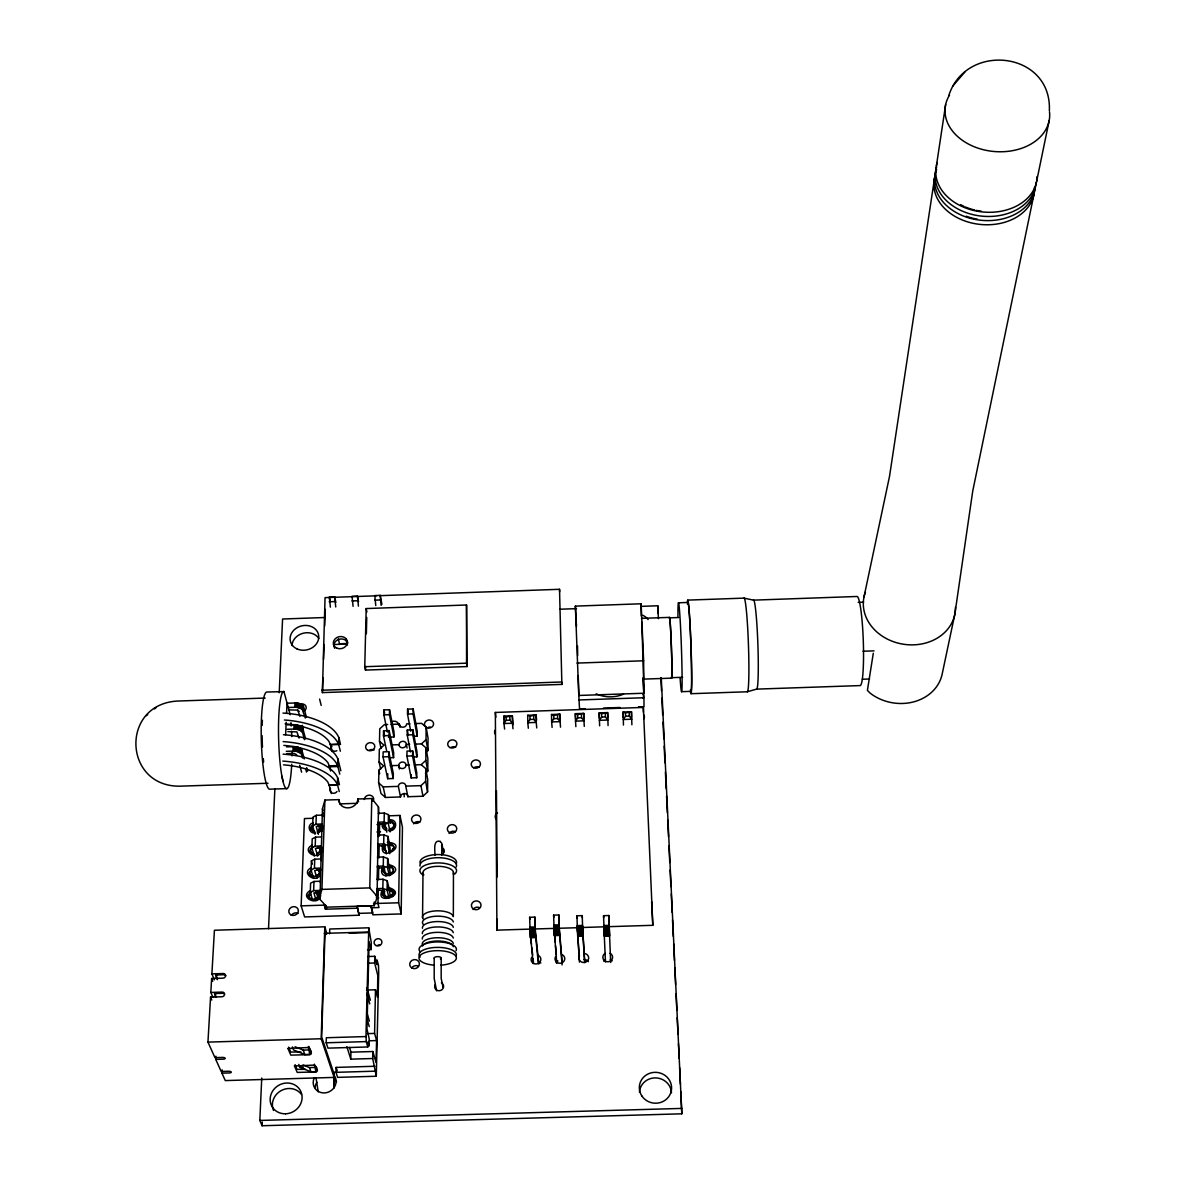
<?xml version="1.0" encoding="UTF-8"?>
<svg xmlns="http://www.w3.org/2000/svg" width="1185" height="1185" viewBox="0 0 1185 1185"><rect width="100%" height="100%" fill="white"/><g stroke="black" fill="none" stroke-linecap="round" stroke-linejoin="round"><path stroke-width="1.5" d="M453.455 872.323L453.337 916.642A15.435 6.266 0.1 0 0 434.732 910.954A15.435 6.266 0.1 0 0 423.415 919.204M657.779 613.193L657.793 605.772L641.159 606.365M441.19 957.91L441.175 978.262L442.983 987.238M441.753 855.155L441.842 844.89L441.546 846.031M434.199 958.132L434.199 978.543L436.598 990.823M434.925 855.363C435.265 852.148 432.525 838.921 440.257 841.454M387.717 724.509L384.399 724.627L379.763 728.805L379.496 741.262L383.999 745.172L379.333 749.394L379.067 761.97L383.584 765.925L378.904 770.176L378.637 782.885L380.977 793.491L385.481 797.461L400.53 796.957A3.688 3.274 -12.4 0 1 404.263 793.55A3.688 3.274 -12.4 0 1 407.877 796.72L422.941 796.231L427.578 791.95L425.637 781.33L425.756 768.621L421.179 764.666L414.469 764.888M425.459 773.272L427.755 771.154L425.83 760.414L425.948 747.824L421.401 743.913L414.72 744.136M425.652 752.653L427.948 750.564L426.022 739.692L426.141 727.234L421.623 723.368L414.972 723.591M427.578 791.95L427.681 779.315L425.756 768.621M427.755 771.154L427.874 758.652L425.948 747.824M427.948 750.564L428.052 738.181L426.141 727.234M422.556 917.605L422.986 873.286M1049.347 110.812C1052.176 51.459 966.249 41.49 948.829 95.452M411.151 777.923L406.929 756.104L406.988 751.083L412.632 750.905L416.764 772.798L416.705 777.745L411.151 777.923L411.195 774.635M416.705 777.745L412.573 755.911L412.632 750.905M413.269 756.978L416.942 756.859L412.839 734.774L412.898 729.812L407.284 730.004L407.225 734.967L410.454 751.957M413.521 736.315L417.179 736.181L413.091 713.859L413.165 708.941L407.581 709.134L407.507 714.051L410.721 731.219M416.942 756.859L417.001 751.957L412.898 729.812M417.179 736.181L417.238 731.338L413.165 708.941M404.203 796.838L404.263 793.55M334.037 1073.921L334.066 1072.425M313.166 818.272L304.471 818.554L301.153 905.858L304.619 916.938L359.04 915.235L357.233 906.332L371.098 905.903L372.816 914.805L401.167 913.931L398.649 902.792L399.997 815.443L388.947 815.798M401.167 913.931L402.441 827.189L399.997 815.443M529.947 929.114L496.945 930.136L497.122 919.19M389.495 890.453L390.25 896.926M390.22 849.364L388.043 836.447L383.866 834.907L377.882 835.099L378.222 836.58L378.578 823.575M393.227 778.515L393.316 773.568L388.769 751.69L383.14 751.883L383.051 756.889L387.688 778.708L393.227 778.515L388.68 756.711L388.769 751.69M389.909 757.763L393.583 757.645L393.672 752.742L389.169 730.612L383.555 730.804L383.466 735.767L386.651 751.038M388.443 737.144L393.938 736.966L394.027 732.108L389.539 709.741L383.97 709.933L383.866 714.851L387.391 732.004M388.961 897.978L387.08 889.935L382.844 888.454L383.022 879.255L376.963 879.448M389.347 875.73L387.48 867.568L383.273 866.057L383.436 856.962L377.423 857.155M389.746 853.718L387.88 845.438L383.688 843.913L383.866 834.907M390.132 831.914L388.28 823.545L384.118 821.99L384.281 813.073L378.326 813.265M387.688 778.708L387.776 773.761M393.583 757.645L389.065 735.574L389.169 730.612M393.938 736.966L389.45 714.659L389.539 709.741M387.08 889.935L387.243 880.751L383.022 879.255M387.48 867.568L387.643 858.488L383.436 856.962M387.88 845.438L388.043 836.447M388.28 823.545L388.443 814.643L384.281 813.073M381.126 605.357L380.192 595.359L374.815 595.551L375.764 605.55M378.77 814.332L378.459 806.896L371.779 798.542L357.87 798.986A9.598 8.488 -15 0 1 348.109 807.889A9.598 8.488 -15 0 1 338.821 799.623L324.912 800.068L322.453 808.718L319.98 899.385L327.09 907.147L374.208 905.666L374.282 901.978M374.934 1066.263L336.11 1067.404L335.962 1072.321L337.636 1077.372L376.297 1076.247L372.697 1058.516L372.831 1051.525L350.953 1052.161L349.501 1047.451M366.535 990.038L375.482 989.771L377.452 997.148L377.793 975.507L374.667 962.99L374.801 956.295L367.661 956.517M374.208 905.666L377.067 897.578L378.459 806.896M377.067 897.578L377.215 890.187M377.452 879.077L377.704 866.131M377.897 856.874L378.133 845.779M372.831 1051.525L375.986 1062.352L376.593 1040.563L374.593 1033.424L375.482 989.771M378.282 888.883L377.985 903.444L378.978 907.532L371.053 907.769M378.459 879.788L378.726 867.05M378.904 857.955L379.156 845.216M379.348 836.121L379.6 823.382M376.297 1076.247L378.696 972.811L378.489 965.464L377.082 959.969L376.978 964.664L374.801 956.295M366.343 1036.549L326.334 1037.734L326.186 1042.785L327.949 1048.132L367.794 1046.962L366.239 1041.6L366.032 1033.335L368.654 932.595L349.116 933.202M368.654 932.595L368.757 927.796L329.741 929.01L329.578 933.81M376.637 895.801L369.794 887.891L371.779 798.542M367.794 1046.962L367.898 1041.941L369.083 1046.014L369.231 1038.949L366.965 1028.965L369.083 941.749L371.157 949.57L367.543 949.689M371.157 949.57L371.305 942.816L368.757 927.796M364.758 666.711L366.195 608.557L466.534 605.002L467.008 666.562L365.484 670.073L364.758 666.711L466.549 663.185L467.008 666.562M359.04 915.235L357.233 906.332M365.484 670.073L365.572 666.444M366.358 633.782L366.757 617.459M372.697 1058.516L350.775 1059.153L350.953 1052.161M358.433 606.157L357.426 596.173L352.063 596.351L353.071 606.35M222.128 1069.818L221.936 1073.166L225.283 1080.587L334.126 1077.417L334.229 1073.951L334.244 1087.934M261.737 1078.039L259.826 1120.447L262.107 1125.75L681.834 1113.811L661.274 677.835M283.822 745.395A52.703 24.055 2.1 0 1 327.889 762.681L329.415 766.103L337.606 765.836L337.858 758.755L340.85 770.783M283.496 764.858A52.91 23.789 2.1 0 1 327.727 781.937L329.267 785.329L337.488 785.048L337.651 777.923A60.702 27.433 2.1 0 0 283.111 754.164M285.126 723.842A52.407 24.322 2.2 0 1 328.912 741.321L330.437 744.787L338.584 744.521L338.806 737.366L340.539 744.521M339.251 791.565L337.532 784.781L337.755 777.923L339.458 784.722M335.74 606.972L334.688 596.973L329.326 597.166L330.393 607.164M334.126 1077.417L321.179 1038.756L324.808 926.803L214.426 930.24L211.893 973.877L214.367 979.802M357.174 908.214L325.431 909.206L325.564 905.059L326.586 908.569M316.884 892.749L317.802 899.208M319.046 829.974L319.15 827.071M298.753 1064.411L299.805 1067.27L310.988 1071.877L315.847 1071.729L314.455 1064.16M319.98 899.385L319.698 890.439L313.64 890.631L310.277 892.364L312.692 900.378M321.283 860.547L321.713 847.601M322.276 830.952L322.468 825.397M322.779 816.154L322.898 812.451M315.847 1071.729L316.01 1066.796M319.446 897.608L321.935 889.402L324.912 800.068M310.277 892.364L310.603 883.18L313.966 881.447L320.009 881.255L320.424 882.692M313.477 878.144L311.077 870.012L311.403 860.917L314.751 859.169L320.75 858.977L321.165 860.428M314.262 856.133L311.877 847.882L312.203 838.891L315.521 837.114L321.505 836.921M315.032 834.344L312.662 825.989L312.988 817.102L316.291 815.295L322.246 815.102L322.646 816.598M292.339 1046.918L293.421 1049.88L304.797 1054.546L309.744 1054.398L308.307 1046.622M313.64 890.631L313.966 881.447M311.077 870.012L314.425 868.264L314.751 859.169M311.877 847.882L315.21 846.12L315.521 837.114M312.662 825.989L315.98 824.197L316.291 815.295M380.429 595.655L559.527 589.3L561.883 684.397L322.394 692.603L325.046 597.625L376.741 595.788M309.744 1054.398L309.863 1051.065M322.394 692.603L322.912 677.79M323.549 659.304L324.068 644.492M324.705 626.006L325.297 609.357M300.368 752.816L300.531 748.402L297.272 747.054L297.094 751.468L301.316 753.734L302.664 758.119M301.227 730.819L301.405 726.435L299.968 725.664L299.79 730.034L302.456 732.226L304.471 739.692M305.315 718.021L302.101 709.045L302.264 704.719L297.005 702.986L286.696 703.209M300.901 753.26L300.531 748.402M301.775 731.264L301.405 726.435M302.634 709.489L302.264 704.719M301.316 753.734L301.079 748.846M302.19 731.737L301.953 726.894M303.049 709.978L302.812 705.164M301.597 754.223L301.494 749.32M302.456 732.226L302.368 727.368M303.316 710.482L303.212 705.653M286.281 751.305L293.969 751.068L294.147 746.654L295.213 746.713L295.035 751.142L297.094 751.468M287.229 729.279L294.872 729.042L295.05 724.672L298.161 725.072M288.162 707.475L295.761 707.252L295.939 702.927M299.79 730.034L295.939 729.116L296.117 724.731M302.101 709.045L296.828 707.326L297.005 702.986M296.087 751.275L296.265 746.846M296.976 729.249L297.154 724.879M297.865 707.46L298.042 703.135M297.983 729.456L298.102 726.538M298.872 707.667L299.05 703.327M298.042 751.734L298.22 747.305M298.931 729.708L299.109 725.338M299.805 707.934L299.983 703.594M298.916 752.045L299.094 747.631M300.664 708.245L300.842 703.92M299.701 752.416L299.864 747.987M300.575 730.404L300.738 726.035M301.434 708.63L301.612 704.29M292.976 751.083L293.154 746.654L294.147 746.654M293.88 729.042L294.073 724.672L295.05 724.672M294.784 707.252L294.976 702.927M285.644 734.685L286.177 722.243M286.563 713.355L287.022 702.705M268.521 928.714L274.876 788.617M279.23 692.751L282.578 619.014L325.09 617.504M262.107 1125.75L262.27 1122.062M221.936 1073.166L229.209 1072.958A2.459 0.844 1.6 0 0 231.253 1072.04A2.459 0.844 1.6 0 0 228.453 1071.255L221.18 1071.462L215.729 1059.39L215.907 1056.19M215.729 1059.39L223.106 1059.168A2.488 0.874 1.7 0 0 225.18 1058.22A2.488 0.874 1.7 0 0 222.336 1057.42L214.944 1057.642L207.953 1042.104L210.56 997.103L221.951 996.763A2.533 2.281 -27.2 0 0 224.543 994.348A2.533 2.281 -27.2 0 0 222.202 992.097L210.826 992.438L211.626 978.499L222.973 978.158A2.518 2.266 -26.3 0 0 225.565 975.773A2.518 2.266 -26.3 0 0 223.224 973.522L211.893 973.877M215.418 996.985L215.626 993.297M216.455 978.588L216.662 974.914M671.658 678.146L643.573 679.109L641.826 622.214M393.805 847.186L392.516 850.46L388.961 851.896M393.361 871.182L393.435 869.775M386.799 897.371L391.731 895.934L393.05 892.616M383.199 870.916L384.562 867.968M394.175 824.834L392.842 827.737L389.272 829.159M384.058 825.96L385.406 823.086M320.32 849.556L318.928 852.489L316.662 853.689M319.491 873.538L319.55 872.13M318.78 894.956L319.239 896.334M321.076 827.204L319.683 830.107L317.432 831.307M310.988 828.33L313.403 824.76M310.174 850.682L312.603 847.068M934.506 178.357L889.55 476.222L864.013 596.885M936.417 165.752L945.645 104.576M873.301 653.261L867.405 690.411L870.249 693.225A44.304 37.816 9.6 0 0 914.035 701.772A44.304 37.816 9.6 0 0 942.282 673.524L954.873 613.993L972.722 491.153L1034.001 194.133M1036.594 181.557L1049.199 120.455M318.913 897.949L318.721 894.853L315.788 892.912M320.691 895.43C318.587 907.31 298.057 897.001 310.544 890.453M322.957 827.663L321.742 830.374L318.587 832.611M392.931 893.683L389.406 896.838L384.325 896.156M393.316 870.842L392.131 873.078L388.547 874.53M393.687 848.238L391.42 850.83L388.873 851.571M384.103 845.912L384.429 850.252M318.632 896.023C317.743 900.985 308.826 901.044 308.381 895.741M308.663 895.016L310.988 892.394M319.417 873.182L317.18 876.145M392.516 896.601L393.124 895.623M382.37 867.331C376.282 885.076 409.506 869.805 388.754 864.62M383.718 870.575L384.31 869.612M382.814 844.757C377.748 864.413 411.165 843.913 387.317 842.254M384.562 825.693L386.043 823.93M383.244 822.434C380.459 825.412 383.096 830.004 386.769 830.448M321.816 851.437C317.698 861.302 300.679 850.771 312.173 845.142M312.203 827.115L311.374 830.122M513.001 728.76L512.409 723.25L503.966 723.531L503.892 716.11L506.128 716.969L506.158 720.273L503.966 723.531L504.603 729.042M536.746 727.96L536.257 722.435L527.799 722.731L527.695 715.296L529.962 716.155L530.006 719.458L527.799 722.731L528.332 728.242M560.505 727.16L560.12 721.635L551.662 721.917L551.499 714.496L553.81 715.355L553.869 718.658L551.662 721.917L552.091 727.442M584.279 726.361L583.983 720.835L575.525 721.117L575.332 713.681L577.658 714.54L577.762 717.843L575.525 721.117L575.866 726.642M608.068 725.561L607.875 720.021L599.417 720.317L599.166 712.881L601.536 713.74L601.654 717.043L599.417 720.317L599.64 725.842M623.147 717.429L623.029 712.067L625.428 712.926L625.562 716.229L623.31 719.502L623.443 725.042M265.159 698.054L177.187 701.061C119.996 704.512 123.418 787.062 180.031 786.173L268.032 783.255M307.374 895.356L308.737 897.119M964.931 71.93L952.592 86.253M384.014 890.409L382.77 892.335L382.992 894.779M384.133 890.764L382.755 893.742L383.555 895.712M392.842 871.849L388.473 874.204L383.881 872.515M384.444 867.598L383.199 869.509L383.422 871.938M384.977 845.409L383.866 849.334M318.158 897.045L313.729 899.415L309.152 897.726M385.288 822.701L384.058 824.567L384.281 826.967M318.943 874.204L314.529 876.559L309.981 874.871M383.17 888.987C371.646 907.221 410.795 894.408 388.339 887.402M384.784 891.564L383.081 895.49M378.637 782.885L383.185 786.884L398.367 786.381A3.718 3.303 -12.3 0 1 402.115 782.944A3.718 3.303 -12.3 0 1 405.774 786.129L420.956 785.64L425.637 781.33M421.179 764.666L425.83 760.414M310.677 893.905L308.855 896.778L309.329 898.822M320.217 875.374C314.647 883.447 300.664 872.53 311.374 867.687M421.401 743.913L426.022 739.692M311.403 849.423L312.307 848.593M146.214 715.755L147.695 714.54M154.45 708.941L156.227 707.475M310.855 892.024L308.53 894.675L308.678 896.852M311.685 869.227L309.226 872.915L312.04 876.53M311.803 869.612L309.492 872.219L309.566 874.278M312.485 846.683L310.189 849.275L310.929 852.607M313.284 824.375L310.988 826.937L311.211 829.337M311.062 1051.406L310.04 1051.673M312.988 822.849C306.515 824.701 308.989 833.885 315.388 833.025M381.585 893.016L383.007 892.423M625.428 712.926L631.486 711.785L631.886 724.761M601.536 713.74L607.624 712.6L607.816 717.947M577.658 714.54L583.775 713.4L584.057 718.747M553.81 715.355L559.942 714.214L560.327 719.547M529.962 716.155L536.124 715.014L536.598 720.347M506.128 716.969L512.32 715.814L513.283 724.702M316.75 854.015L319.787 851.941L320.113 848.534M317.521 831.633L321.017 828.596L320.32 825.278M317.224 832.862L318.958 832.344M691.018 693.699L747.305 691.773L756.608 689.122L860.058 685.582A44.586 4.74 88 0 0 863.287 640.744A44.586 4.74 88 0 0 856.874 596.485L753.467 600.143L744.002 598.129L687.73 600.114M375.704 895.623L378.045 895.238M389.361 829.5C395.82 829.826 395.257 820.05 388.843 821.279M388.576 830.655C396.96 831.959 398.634 819.072 389.554 819.798M392.976 894.023L394.472 892.779L391.361 889.846L387.628 888.943M329.163 601.773L334.54 601.58M351.93 600.958L357.307 600.765M374.712 600.158L380.089 599.966M575.377 606.113L641.129 603.787L643.633 660.786L643.885 693.24L578.784 695.462L575.377 606.113L576.502 626.435M678.442 602.795L687.804 602.454M559.838 609.223L576.473 608.646M858.192 602.365L863.643 602.173M641.455 618.363L669.525 617.385M678.738 617.518L669.54 617.844A29.936 0.815 88 0 1 671.406 647.647A29.936 0.815 88 0 1 671.643 677.672L682.678 677.302M347.59 641.974A3.525 3.007 -12.1 0 0 347.072 643.499L339.458 643.766L338.347 638.908M333.444 644.551L347.146 644.062L346.064 639.204M862.991 651.246L874.041 650.861M576.947 663.082L643.633 660.786M321.802 690.233L561.72 681.997L561.883 684.397M290.192 714.703L283.956 691.61L266.788 692.025A48.629 6.962 88.3 0 0 261.381 742.343A48.629 6.962 88.3 0 0 270.076 789.166L287.051 788.603M862.354 679.257L869.583 679.005M681.553 691.684L690.929 691.359M288.77 709.859L297.761 710.126L299.953 716.407M578.221 675.554L579.035 699.95L643.929 697.743L643.055 677.879M383.866 714.851L389.45 714.659M407.507 714.051L413.091 713.859M585.064 708.674L579.539 708.867L579.035 699.95M603.476 708.052L620.051 707.489M638.478 706.867L644.003 706.675L643.929 697.743M496.945 930.136L495.345 712.452L643.366 707.43L652.817 925.307L608.809 926.67M527.695 715.296L536.124 715.014L536.257 722.435L533.768 719.339L533.709 716.036M551.499 714.496L559.942 714.214L560.12 721.635L557.631 718.525L557.557 715.222M287.422 724.894L294.073 724.672M506.158 720.273L509.92 720.139L512.409 723.25L512.32 715.814L503.892 716.11L504.306 719.665M530.006 719.458L533.768 719.339M553.869 718.658L557.631 718.525M577.762 717.843L581.524 717.725L583.983 720.835L583.775 713.4L575.332 713.681L575.643 719.028M601.654 717.043L605.417 716.91L607.875 720.021L607.624 712.6L599.166 712.881L599.388 718.228M625.562 716.229L629.324 716.11L631.783 719.221L623.31 719.502L623.029 712.067L631.486 711.785L631.575 717.147M391.05 724.39L399.36 724.109A3.659 3.2 -11.2 0 0 402.959 727.22A3.659 3.2 -11.2 0 0 406.648 723.872L409.98 723.754M287.837 731.619L296.872 731.886L299.079 738.092M383.466 735.767L389.065 735.574M407.225 734.967L412.839 734.774M286.474 746.876L293.154 746.654M392.353 744.891L399.034 744.669M409.699 744.298L406.366 744.417A3.688 3.229 -11.5 0 1 400.826 747.424A3.688 3.229 -11.5 0 1 400.9 741.795A3.688 3.229 -11.5 0 1 406.366 744.417L407.062 748.031M286.889 753.63L294.31 753.423L296.739 754.786M383.051 756.889L388.68 756.711M406.929 756.104L412.573 755.911M329.326 766.813L337.71 766.532M390.309 765.688L398.693 765.421L399.419 768.991M406.07 765.169A3.703 3.274 -11.9 0 0 400.574 762.518A3.703 3.274 -11.9 0 0 400.5 768.206A3.703 3.274 -11.9 0 0 406.07 765.169L409.432 765.066M337.532 784.781L329.119 785.062L331.326 793.52M357.159 803.312L339.902 803.889L338.821 799.623M315.98 824.197L321.935 824.005L322.35 825.501L316.217 826.538L318.409 834.344M384.118 821.99L378.148 822.183L378.489 823.679L385.051 824.301L386.799 832.137M377.023 824.523L380.637 824.404M376.919 831.988L380.518 831.87M315.21 846.12L321.194 845.927L321.609 847.394L315.447 848.416L317.654 856.133M383.688 843.913L377.689 844.105L378.045 845.572L384.636 846.194L386.399 853.926M314.425 868.264L320.454 868.072M383.273 866.057L377.245 866.25L377.585 867.701L384.221 868.309L385.984 875.937M320.868 869.509L314.662 870.531L316.884 878.144M321.935 889.402L369.794 887.891M382.844 888.454L376.786 888.646L377.126 890.068L383.792 890.661L385.569 898.186M320.113 891.875L313.877 892.868L316.114 900.378M301.153 905.858L324.231 905.133L325.431 909.206M373.527 903.548L398.649 902.792M359.085 913.368L372.86 912.939L371.098 905.903M553.973 925.322L553.617 915.146L558.89 914.983L559.305 927.648M530.213 933.232L529.636 917.279L534.909 917.116L535.309 929.781M577.362 928.462L576.947 915.783L582.22 915.62L582.368 917.768M604.009 928.359L603.565 915.679L608.853 915.516L609.268 927.322M558.89 914.983L559.098 924.818L553.81 924.981L556.772 963.242M553.839 925.959L559.127 925.796L559.098 924.818M324.216 933.38L368.461 932.017M534.909 917.116L535.057 926.951L529.784 927.114L533.161 963.509M553.869 927.085L559.157 926.922L562.134 961.939M609.297 928.196L609.179 925.366L603.891 925.529L604.276 936.18L609.564 936.017L609.253 927.47L603.95 927.633M529.799 928.107L535.087 927.944L535.057 926.951M577.228 926.611L582.516 926.448L582.487 925.455L577.199 925.633L579.421 962.116M603.92 926.522L609.223 926.344M535.457 928.951L582.561 927.574L584.59 961.953M583.139 927.47L605.135 926.788M529.828 929.218L535.102 929.055L535.087 927.944M553.943 929.366L559.231 929.203L562.075 964.901M529.858 930.358L535.146 930.195L535.102 929.055M577.288 928.877L582.59 928.714M603.995 928.773L609.297 928.61M553.987 930.477L559.276 930.314M529.888 931.499L535.176 931.336L538.316 963.346M577.332 930.018L582.635 929.855L582.664 928.699M554.017 931.558L559.32 931.38M604.039 929.914L609.327 929.751M529.932 932.625L535.22 932.447M577.376 931.143L582.768 931.143L584.812 962.62M554.076 932.565L559.364 932.402M604.039 929.173L604.098 930.951L609.371 930.877L610.69 962.516M529.976 933.691L535.264 933.528M577.421 932.21L582.709 932.047M554.121 933.484L559.409 933.321M604.113 932.106L609.416 931.943M530.036 934.698L535.309 934.535M577.45 933.217L582.753 933.054M554.165 934.313L559.453 934.15M604.143 933.128L609.445 932.965M530.08 935.632L535.368 935.469M554.21 935.039L559.498 934.861M577.495 934.15L582.798 933.987M604.187 934.047L609.475 933.884M530.139 936.461L535.413 936.298M554.254 935.617L559.527 935.454M577.539 934.98L582.827 934.817M530.184 937.172L535.472 937.009M577.569 935.691L582.872 935.528M604.217 934.876L609.52 934.713M530.243 937.75L535.516 937.587M577.613 936.283L582.901 936.12M604.246 935.602L609.534 935.439M367.513 963.212L374.667 962.99M367.365 1033.631L374.593 1033.424M207.953 1042.104L321.179 1038.756M369.365 1040.771L376.593 1040.563M326.186 1042.785L366.239 1041.6M295.05 1046.77L303.212 1050.103L308.189 1049.954M300.916 1051.939L290.74 1052.073L288.607 1047.155M299.805 1067.27L303.404 1067.167M303.049 1064.959L309.463 1067.596L314.336 1067.448M305.36 1069.329L297.02 1069.359L295.109 1064.663M335.962 1072.321L374.83 1071.196M259.826 1120.447L681.982 1108.405M378.741 897.949L376.267 897.815M388.932 821.664L392.591 822.538L393.998 824.197M387.717 889.313L392.294 890.987M293.969 751.068L295.035 751.142M294.872 729.042L295.939 729.116M295.761 707.252L296.828 707.326M389.761 822.82L391.065 822.968M389.361 845.112L391.88 845.675M388.961 867.642L390.28 867.79M388.561 890.409L392.117 891.653L393.39 894.556M389.791 843.631L392.146 844.475L393.627 846.534M389.865 844.016L393.065 845.616M314.78 831.5L312.455 830.655M389.391 866.176L391.761 867.05L393.242 869.109M389.465 866.561L392.679 868.19M313.995 853.896L311.655 853.037M381.955 894.201L382.933 894.512M318.128 825.338L319.313 825.738M317.358 847.616L318.543 848.03M319.669 894.749L316.054 891.624M386.695 828.833L384.74 827.53M386.784 829.174L384.177 826.612M386.28 851.23L384.31 849.912M313.655 831.544L311.611 829.9M385.954 874.189L383.318 871.582M317.713 846.683L319.624 847.986M312.855 853.911L310.248 851.348M316.928 869.212L319.402 871.464M316.143 891.994L318.084 893.342M440.139 841.365L441.872 843.468L443.516 852.504M283.956 691.61L283.763 691.447A48.644 6.621 88.3 0 0 280.282 764.74A48.644 6.621 88.3 0 0 291.717 764.251M383.451 895.386L384.429 896.497M318.706 846.845L320.172 848.904M317.935 869.405L319.624 872.486M393.272 824.019L394.427 825.797M320.557 846.12L321.55 847.26M319.787 868.664L320.794 869.82M319.017 891.446L320.587 893.979M320.394 825.664L320.942 826.567M311.062 828.982L311.744 830.241M210.56 997.103L211.804 1000.021M322.305 824.938L322.868 826.256M210.826 992.438L212.559 996.496A6.28 2.34 1.9 0 0 212.885 996.926A6.518 2.429 1.9 0 0 213.122 997.133M211.626 978.499L212.782 981.239M217.492 979.714L215.537 974.988L223.728 974.737A2.518 2.266 -26.4 0 1 225.787 975.833M303.212 1050.103L304.797 1054.546M309.463 1067.596L310.988 1071.877M308.885 1046.429L309.922 1049.392M336.11 1067.404L337.221 1070.781M346.879 1046.681L350.775 1059.153M326.112 934.372L325.09 930.936L321.668 1036.875L333.859 1073.403L334.14 1071.981M324.808 926.803L326.882 933.795M311.403 860.917L312.366 864.191M366.817 1018.033L369.246 1026.625M366.935 1012.523L369.365 1021.144M299.657 765.229L301.612 772.19M305.552 768.561L306.5 772.042M366.832 993.4L369.735 1003.888M304.278 758.933L301.775 749.809M306.678 767.658L307.626 771.154M370.342 1000.214L366.965 987.935A4.873 1.852 0.7 0 0 366.802 987.609M322.453 808.718L322.972 810.599M302.338 725.309L303.301 728.879M305.597 738.877L302.634 727.857M306.426 717.295L303.493 706.156M330.585 770.976L329.267 765.851L337.651 765.569L339.784 774.131M319.609 699.091L321.194 705.43M332.052 751.512L330.26 744.373L338.599 744.091L340.347 751.231M357.87 798.986L358.551 801.845M387.243 880.751L389.124 888.839M393.583 846.164L393.85 847.542M390.635 874.811L387.643 858.488M393.198 868.753L393.479 870.131M329.326 597.166L330.141 600.765M281.867 776.101L282.963 780.915M392.813 891.579L393.094 892.957M334.688 596.973L335.888 602.38M383.185 786.884L385.481 797.461M378.904 770.176L379.674 773.746M388.443 814.643L390.28 823.057M379.067 761.97L380.622 769.124M379.496 741.262L381.037 748.49M357.426 596.173L358.551 601.58M383.555 730.804L384.621 735.915M318.558 893.92L318.839 895.312M398.367 786.381L400.53 796.957M383.97 709.933L384.666 713.37M366.195 608.557L366.891 612.008M405.774 786.129L407.877 796.72M399.36 724.109L399.967 727.249M407.284 730.004L408.262 735.115M380.192 595.359L381.911 604.38M407.581 709.134L408.218 712.57M420.956 785.64L422.941 796.231M318.217 1091.815L316.336 1079.935A12.428 3.362 -89.8 0 0 315.995 1078.143M643.425 677.998L643.573 679.109M337.488 785.048L337.444 784.766A60.805 27.329 2.1 0 0 282.8 761.096M337.814 759.052L337.769 758.77A60.465 27.744 2.1 0 0 283.452 734.73M337.606 765.836L337.562 765.54A60.553 27.64 2.1 0 0 283.141 741.603M338.777 737.811L338.747 737.514A60.124 28.04 2.2 0 0 282.978 713.089M338.584 744.521L338.54 744.224A60.213 27.936 2.2 0 0 284.444 720.006M347.072 643.499L347.175 644.284A3.525 3.007 -12.1 0 0 347.501 645.01M495.345 712.452L495.908 717.192M530.821 938.698L531.443 944.149M531.858 947.793L532.672 955.066M533.087 958.709L533.502 962.353M529.636 917.279L529.873 919.412M538.834 964.012L535.324 930.181M555.187 942.031L554.091 929.766M555.513 945.689L556.343 954.799M553.617 915.146L553.81 917.294M577.51 931.751L577.391 929.277M576.947 915.783L577.095 917.931M577.895 937.231L579.287 957.302M559.527 589.3L559.69 591.789M651.617 901.592L652.817 925.307M657.793 605.772L658.416 618.703M660.889 677.85L661.511 690.781M661.867 698.172L662.667 714.792M663.022 722.183L663.822 738.803M664.163 746.194L664.963 762.829M665.407 772.057L666.207 788.692M666.562 796.068L667.362 812.703M667.718 820.094L668.518 836.714M668.962 845.957L669.762 862.576M670.117 869.968L670.917 886.587M671.273 893.979L672.162 912.45M672.517 919.841L673.302 936.461M673.658 943.853L674.458 960.487M674.813 967.878L675.613 984.498M676.057 993.741L676.857 1010.361M677.213 1017.752L678.013 1034.372M678.457 1043.615L679.168 1058.383M679.612 1067.626L680.412 1084.245M680.768 1091.637L681.834 1113.811M603.565 915.679L603.669 917.827M605.446 962.013L604.098 930.951M582.753 930.892L582.709 929.899M643.262 678.753L643.885 693.24M629.191 712.807L629.324 716.11M609.386 930.788L609.327 929.01M605.298 713.607L605.417 716.91M559.187 928.062L559.231 929.203M608.853 915.516L609.179 925.366M535.146 930.195L535.176 931.336M582.65 928.299L582.22 915.62M582.516 926.448L582.561 927.574M581.42 714.422L581.524 717.725M577.525 645.795L577.673 655.646M559.127 925.796L559.157 926.922M509.876 716.836L509.92 720.139M641.129 603.787L641.248 616.067M643.366 707.43L643.396 712.2M496.456 790.676L497.108 877.019M334.111 1086.364L334.037 1075.728M466.534 605.002L466.549 663.185M451.1 747.394A4.607 4.073 -9.3 0 1 455.692 747.246M449.085 833.455A4.71 4.236 -10.6 0 1 455.499 831.692M291.54 915.19A4.814 4.34 -20.9 0 1 298.102 913.383M474.489 767.421A4.636 4.118 -8.4 0 1 479.095 767.258M473.052 909.517A4.784 4.399 -10.5 0 1 479.569 907.695M369.527 750.135A4.622 4.044 -13.1 0 1 374.104 749.972M427.963 727.59A4.592 4.029 -10.1 0 1 430.244 726.983M411.758 967.997A4.858 4.488 -16.4 0 1 418.379 966.145M413.521 823.856A4.696 4.207 -12.3 0 1 419.92 822.109M639.441 1092.111A16.057 15.361 6.9 0 1 655.616 1077.906A16.057 15.361 6.9 0 1 671.48 1092.763M273.513 1110.463A16.19 15.005 -31.1 0 1 280.845 1090.778A16.19 15.005 -31.1 0 1 301.449 1094.436M291.999 645.558A14.383 12.235 -13.7 0 1 303.034 633.279A14.383 12.235 -13.7 0 1 318.824 638.448M377.674 945.334A3.925 3.599 -17.8 0 1 379.63 944.801M603.713 961.198A4.858 4.518 -0.9 0 1 605.431 959.48M610.29 959.332A4.858 4.518 -0.9 0 1 612.127 960.931M539.012 961.509A4.858 4.518 -7 0 1 540.819 963.109M556.165 962.65A4.858 4.518 -5 0 1 557.913 960.931M584.072 959.524A4.858 4.518 -2.9 0 1 588.338 961.657M315.166 1087.741A11.554 10.754 -28.2 0 1 316.869 1082.231M333.711 1078.528A11.554 10.754 -28.2 0 1 336.555 1081.668M495.212 734.182A4.622 4.073 -7 0 1 495.182 730.093M495.834 818.761A4.725 4.236 -7.7 0 1 497.522 812.91M299.509 704.512A4.592 3.97 -15 0 1 305.671 705.771A4.592 3.97 -15 0 1 303.79 711.296M299.227 711.459A4.592 3.97 -15 0 1 297.613 710.037M364.343 799.505A4.696 4.162 -14.1 0 1 370.312 795.253A4.696 4.162 -14.1 0 1 373.023 801.312M391.776 721.798A4.607 4.029 -11.6 0 1 398.604 725.072M642.625 615.222A14.472 12.428 -0.8 0 1 648.106 619.562M642.803 694.232A4.681 4.088 -0.4 0 1 642.981 698.32M643.692 714.733A4.696 4.133 -0.3 0 1 643.87 718.851M336.999 791.476A3.807 3.362 -15.4 0 1 331.8 792.883A3.807 3.362 -15.4 0 1 330.571 788.292M336.881 750.697A3.777 3.288 -14.5 0 1 333.133 750.831M331.8 749.661A3.777 3.288 -14.5 0 1 331.918 746.328M443.694 848.949A4.355 3.925 -11.6 0 1 442.079 854.37M441.398 982.839A4.488 4.177 -15.4 0 1 442.997 988.512A4.488 4.177 -15.4 0 1 436.88 990.23A4.488 4.177 -15.4 0 1 435.28 984.557M610.038 953.244A4.888 4.547 -1 0 1 611.564 960.057A4.888 4.547 -1 0 1 604.083 960.294A4.888 4.547 -1 0 1 605.165 953.392M538.36 955.436A4.888 4.533 -7 0 1 540.241 961.583A4.888 4.533 -7 0 1 533.606 963.449A4.888 4.533 -7 0 1 531.724 957.302M562.238 954.71A4.888 4.547 -5 0 1 564.164 960.857A4.888 4.547 -5 0 1 557.528 962.724A4.888 4.547 -5 0 1 555.617 956.576M583.672 953.451A4.888 4.547 -3 0 1 588.634 958.635A4.888 4.547 -3 0 1 582.235 962.309A4.888 4.547 -3 0 1 579.509 955.836M334.718 1076.143A11.628 10.813 -27.9 0 1 325.031 1092.896A11.628 10.813 -27.9 0 1 314.218 1078.009M334.718 648.313A7.095 6.058 -12.5 0 1 338.392 639.515A7.095 6.058 -12.5 0 1 347.768 643.233M1036.149 182.475A50.659 38.083 5.6 0 1 978.04 215.655A50.659 38.083 5.6 0 1 936.668 166.774M1049.525 111.997A52.466 38.72 5.3 0 1 988.483 150.776A52.466 38.72 5.3 0 1 949.54 95.081M1037.097 176.58A50.777 38.127 5.6 0 1 979.891 211.641A50.777 38.127 5.6 0 1 937.305 162.552M955.451 607.194A46.245 38.898 8.9 0 1 902.703 644.107A46.245 38.898 8.9 0 1 865.45 592.011M977.358 219.166A44.126 33.254 5.7 0 1 966.234 216.203M1034.475 187.511A50.437 38.009 5.7 0 1 978.766 224.261A50.437 38.009 5.7 0 1 935.395 175.158M1034.861 189.956A50.555 38.053 5.6 0 1 974.055 219.21A50.555 38.053 5.6 0 1 936.624 169.396M981.254 211.197A44.334 33.328 5.6 0 1 976.292 210.397M974.692 210.041A44.334 33.328 5.6 0 1 965.345 206.96M963.894 206.294A44.334 33.328 5.6 0 1 960.605 204.605M744.002 598.129A46.867 2.755 88 0 1 748.446 644.729A46.867 2.755 88 0 1 747.305 691.773M753.467 600.143A44.526 2.785 88 0 1 757.882 644.403A44.526 2.785 88 0 1 756.608 689.122M677.953 616.333A44.482 1.378 88 0 1 679.879 615.533A44.482 1.378 88 0 1 682.101 678.679A44.482 1.378 88 0 1 680.131 678.368M687.374 601.995A46.822 1.644 88 0 1 691.033 646.714A46.822 1.644 88 0 1 690.529 691.922M687.463 604.231A44.482 1.555 88 0 1 690.959 646.729A44.482 1.555 88 0 1 690.47 689.685M669.347 618.54A30.41 0.83 88 0 1 671.421 647.647A30.41 0.83 88 0 1 671.406 677.05M623.562 694.129A29.936 26.011 -1.7 0 1 596.233 693.817M216.174 996.822A3.2 1.2 1.9 0 1 215.655 996.318L214.47 993.534L222.706 993.297A2.533 2.281 -27.3 0 1 224.543 994.067M290.962 722.702A48.644 6.621 88.3 0 1 291.214 726.064M291.525 731.264A48.644 6.621 88.3 0 1 291.777 736.581M292.043 752.445A48.644 6.621 88.3 0 1 291.999 755.867M263.648 761.94A42.66 6.118 88.3 0 1 263.292 758.578M262.463 746.965A42.66 6.118 88.3 0 1 262.107 735.633M262.181 725.427A42.66 6.118 88.3 0 1 262.374 720.273M423.371 924.537A15.464 6.251 0 0 1 434.688 916.316A15.464 6.251 0 0 1 453.322 921.974M422.452 928.285A15.479 6.221 0 0 1 436.658 921.574A15.479 6.221 0 0 1 453.307 927.337M422.393 933.647A15.494 6.206 0 0 1 436.628 926.951A15.494 6.206 0 0 1 453.292 932.699M422.349 939.024A15.509 6.177 0 0 1 436.584 932.358A15.509 6.177 0 0 1 453.277 938.076M422.29 944.415A15.538 6.162 0 0 1 436.554 937.765A15.538 6.162 0 0 1 453.262 943.467M422.452 946.06A15.553 6.147 0 0 1 438.568 941.008A15.553 6.147 0 0 1 453.262 946.711M420.186 951.792A18.664 7.362 0 0 1 436.273 941.956A18.664 7.362 0 0 1 456.062 950.696M420.127 957.199A18.693 7.332 0 0 1 436.243 947.408A18.693 7.332 0 0 1 456.062 956.102M434.302 965.168A18.708 7.317 0 0 1 422.141 953.895A18.708 7.317 0 0 1 453.396 953.999A18.708 7.317 0 0 1 440.746 965.183M420.023 866.087A18.308 7.777 0.1 0 1 439.22 857.703A18.308 7.777 0.1 0 1 456.24 866.961M420.053 862.976A18.293 7.791 0.1 0 1 439.235 854.563A18.293 7.791 0.1 0 1 456.24 863.835M423.178 875.078A18.323 7.747 0.1 0 1 425.356 865.139A18.323 7.747 0.1 0 1 448.908 864.383A18.323 7.747 0.1 0 1 454.729 874.071M423.845 874.945A15.287 6.443 0.1 0 1 437.028 866.339A15.287 6.443 0.1 0 1 453.233 874.012M434.377 958.472A3.511 1.378 0 0 1 435.962 956.828A3.511 1.378 0 0 1 440.39 957.139A3.511 1.378 0 0 1 440.361 958.902M287.94 1048.458L290.799 1055.124L309.937 1054.665C313.255 1054.606 310.218 1047.199 307.433 1047.57L287.94 1048.458M294.458 1065.982L297.228 1072.41L316.025 1071.966C319.209 1071.981 316.321 1064.752 313.61 1065.122L294.458 1065.982M449.989 747.587A4.636 4.088 -9.3 0 0 456.921 743.795A4.636 4.088 -9.3 0 0 450.004 740.492A4.636 4.088 -9.3 0 0 449.989 747.587M449.678 832.64A4.725 4.251 -10.5 0 0 456.758 828.715A4.725 4.251 -10.5 0 0 449.693 825.264A4.725 4.251 -10.5 0 0 449.678 832.64M291.036 914.938A4.844 4.355 -20.8 0 0 298.353 910.895A4.844 4.355 -20.8 0 0 291.332 907.295A4.844 4.355 -20.8 0 0 291.036 914.938M473.526 767.747A4.651 4.133 -8.4 0 0 480.488 763.925A4.651 4.133 -8.4 0 0 473.496 760.577A4.651 4.133 -8.4 0 0 473.526 767.747M473.822 909.221A4.814 4.414 -10.5 0 0 481.021 905.162A4.814 4.414 -10.5 0 0 473.793 901.563A4.814 4.414 -10.5 0 0 473.822 909.221M367.839 750.327A4.636 4.059 -13 0 0 374.83 746.55A4.636 4.059 -13 0 0 367.987 743.247A4.636 4.059 -13 0 0 367.839 750.327M426.689 727.634A4.607 4.044 -10.1 0 0 433.606 723.887A4.607 4.044 -10.1 0 0 426.748 720.613A4.607 4.044 -10.1 0 0 426.689 727.634M412.099 968.115A4.888 4.503 -16.3 0 0 419.431 963.968A4.888 4.503 -16.3 0 0 412.187 960.265A4.888 4.503 -16.3 0 0 412.099 968.115M413.861 822.982A4.725 4.222 -12.2 0 0 420.942 819.087A4.725 4.222 -12.2 0 0 413.935 815.635A4.725 4.222 -12.2 0 0 413.861 822.982M641.84 1095.932A16.146 15.435 6.6 0 0 669.777 1095.044A16.146 15.435 6.6 0 0 654.757 1072.336A16.146 15.435 6.6 0 0 641.84 1095.932M285.555 1113.796A16.279 15.064 -30.8 0 0 300.235 1090.274A16.279 15.064 -30.8 0 0 272.58 1091.163A16.279 15.064 -30.8 0 0 285.555 1113.796M296.872 648.847A14.457 12.28 -13.6 0 0 318.765 637.293A14.457 12.28 -13.6 0 0 297.657 627.369A14.457 12.28 -13.6 0 0 296.872 648.847M375.986 945.541A3.955 3.614 -17.7 0 0 381.925 942.194A3.955 3.614 -17.7 0 0 376.104 939.216A3.955 3.614 -17.7 0 0 375.986 945.541M336.688 648.062A7.11 6.058 -12.5 0 0 347.427 642.389A7.11 6.058 -12.5 0 0 336.999 637.471A7.11 6.058 -12.5 0 0 336.688 648.062"/></g></svg>
